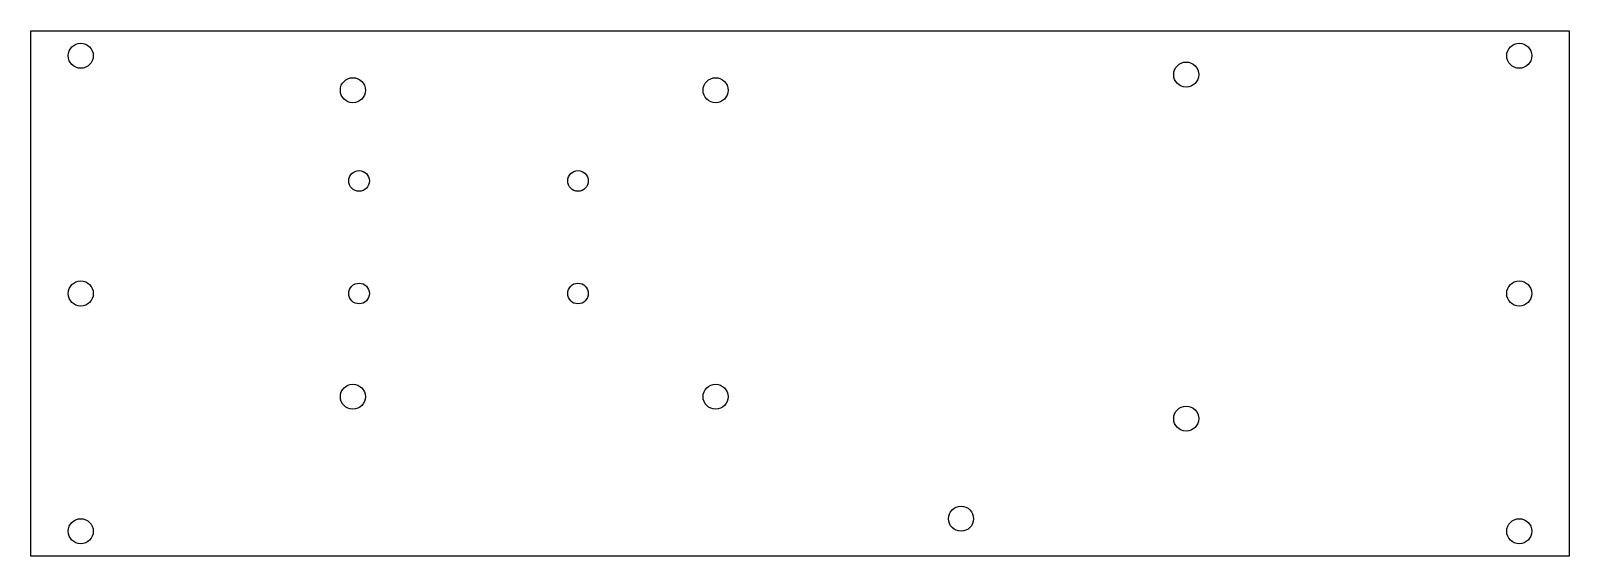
# Model space of a CAD drawing. Header units: millimetres. Extents: x -123 to 123, y -92 to -8.
import ezdxf

# ---------------------------------------------------------------- set-up
doc = ezdxf.new("R2010")
doc.units = ezdxf.units.MM
doc.layers.add('Extrude001', color=7, linetype='CONTINUOUS')

msp = doc.modelspace()

# ---------------------------------------------------------------- linework, layer by layer
at = {"layer": 'Extrude001'}
for p, q in [((-123, -8, -57), (-123, -8, -53)), ((-123, -8, -57), (123, -8, -57)), ((-123, -8, -53), (123, -8, -53)), ((-123, -8, -57), (-123, -8, -53)), ((-123, -92, -57), (-123, -8, -57)), ((-123, -92, -53), (-123, -8, -53)), ((-123, -8, -57), (123, -8, -57)), ((-123, -92, -57), (-123, -8, -57)), ((-123, -8, -53), (123, -8, -53)), ((-123, -92, -53), (-123, -8, -53)), ((123, -8, -57), (123, -8, -53)), ((123, -8, -57), (123, -8, -53)), ((123, -8, -57), (123, -92, -57)), ((123, -8, -53), (123, -92, -53)), ((123, -8, -57), (123, -92, -57)), ((123, -8, -53), (123, -92, -53)), ((-113, -12, -57), (-113, -12, -53)), ((-113, -12, -57), (-113, -12, -53)), ((117, -12, -57), (117, -12, -53)), ((117, -12, -57), (117, -12, -53)), ((63.75, -15, -57), (63.75, -15, -53)), ((63.75, -15, -57), (63.75, -15, -53)), ((-69.5, -17.5, -57), (-69.5, -17.5, -53)), ((-69.5, -17.5, -57), (-69.5, -17.5, -53)), ((-11.5, -17.5, -57), (-11.5, -17.5, -53)), ((-11.5, -17.5, -57), (-11.5, -17.5, -53)), ((-68.85, -32, -57), (-68.85, -32, -53)), ((-68.85, -32, -57), (-68.85, -32, -53)), ((-33.85, -32, -57), (-33.85, -32, -53)), ((-33.85, -32, -57), (-33.85, -32, -53)), ((-113, -50, -57), (-113, -50, -53)), ((-113, -50, -57), (-113, -50, -53)), ((-68.85, -50, -57), (-68.85, -50, -53)), ((-68.85, -50, -57), (-68.85, -50, -53)), ((-33.85, -50, -57), (-33.85, -50, -53)), ((-33.85, -50, -57), (-33.85, -50, -53)), ((117, -50, -57), (117, -50, -53)), ((117, -50, -57), (117, -50, -53)), ((-69.5, -66.5, -57), (-69.5, -66.5, -53)), ((-69.5, -66.5, -57), (-69.5, -66.5, -53)), ((-11.5, -66.5, -57), (-11.5, -66.5, -53)), ((-11.5, -66.5, -57), (-11.5, -66.5, -53)), ((63.75, -70, -57), (63.75, -70, -53)), ((63.75, -70, -57), (63.75, -70, -53)), ((27.75, -86, -57), (27.75, -86, -53)), ((27.75, -86, -57), (27.75, -86, -53)), ((-113, -88, -57), (-113, -88, -53)), ((-113, -88, -57), (-113, -88, -53)), ((117, -88, -57), (117, -88, -53)), ((117, -88, -57), (117, -88, -53)), ((-123, -92, -57), (-123, -92, -53)), ((123, -92, -57), (-123, -92, -57)), ((123, -92, -53), (-123, -92, -53)), ((-123, -92, -57), (-123, -92, -53)), ((123, -92, -57), (-123, -92, -57)), ((123, -92, -53), (-123, -92, -53)), ((123, -92, -57), (123, -92, -53)), ((123, -92, -57), (123, -92, -53))]:
    msp.add_line(p, q, dxfattribs=at)
for centre, radius in [((-115, -12), 2), ((-115, -12), 2), ((-115, -12), 2), ((-115, -12), 2), ((115, -12), 2), ((115, -12), 2), ((115, -12), 2), ((115, -12), 2), ((61.75, -15), 2), ((61.75, -15), 2), ((61.75, -15), 2), ((61.75, -15), 2), ((-71.5, -17.5), 2), ((-71.5, -17.5), 2), ((-71.5, -17.5), 2), ((-71.5, -17.5), 2), ((-13.5, -17.5), 2), ((-13.5, -17.5), 2), ((-13.5, -17.5), 2), ((-13.5, -17.5), 2), ((-70.5, -32), 1.65), ((-70.5, -32), 1.65), ((-70.5, -32), 1.65), ((-70.5, -32), 1.65), ((-35.5, -32), 1.65), ((-35.5, -32), 1.65), ((-35.5, -32), 1.65), ((-35.5, -32), 1.65), ((-115, -50), 2), ((-115, -50), 2), ((-115, -50), 2), ((-115, -50), 2), ((-70.5, -50), 1.65), ((-70.5, -50), 1.65), ((-70.5, -50), 1.65), ((-70.5, -50), 1.65), ((-35.5, -50), 1.65), ((-35.5, -50), 1.65), ((-35.5, -50), 1.65), ((-35.5, -50), 1.65), ((115, -50), 2), ((115, -50), 2), ((115, -50), 2), ((115, -50), 2), ((-71.5, -66.5), 2), ((-71.5, -66.5), 2), ((-71.5, -66.5), 2), ((-71.5, -66.5), 2), ((-13.5, -66.5), 2), ((-13.5, -66.5), 2), ((-13.5, -66.5), 2), ((-13.5, -66.5), 2), ((61.75, -70), 2), ((61.75, -70), 2), ((61.75, -70), 2), ((61.75, -70), 2), ((-115, -88), 2), ((-115, -88), 2), ((-115, -88), 2), ((-115, -88), 2), ((25.75, -86), 2), ((25.75, -86), 2), ((25.75, -86), 2), ((25.75, -86), 2), ((115, -88), 2), ((115, -88), 2), ((115, -88), 2), ((115, -88), 2)]:
    msp.add_circle(centre, radius, dxfattribs=at)

doc.saveas('drawing.dxf')
